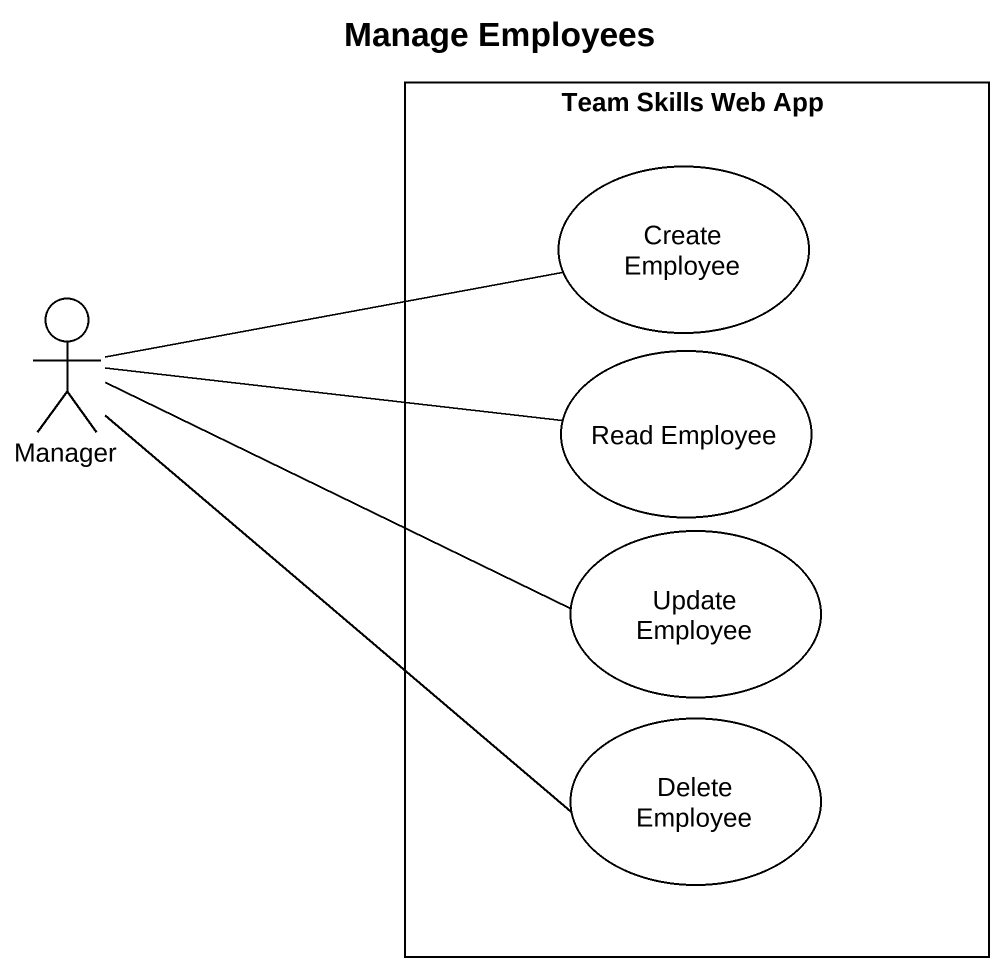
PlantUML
@startuml
title Manage Employees
rectangle "Team Skills Web App" as Team_Skills_Web_App {
  usecase "Create Employee" as Create_Employee
  usecase "Read Employee" as Read_Employee
  usecase "Update Employee" as Update_Employee
  usecase "Delete Employee" as Delete_Employee
}
actor Manager
Manager -right- Create_Employee
Manager -right- Read_Employee
Manager -right- Update_Employee
Manager -- Delete_Employee
@enduml
